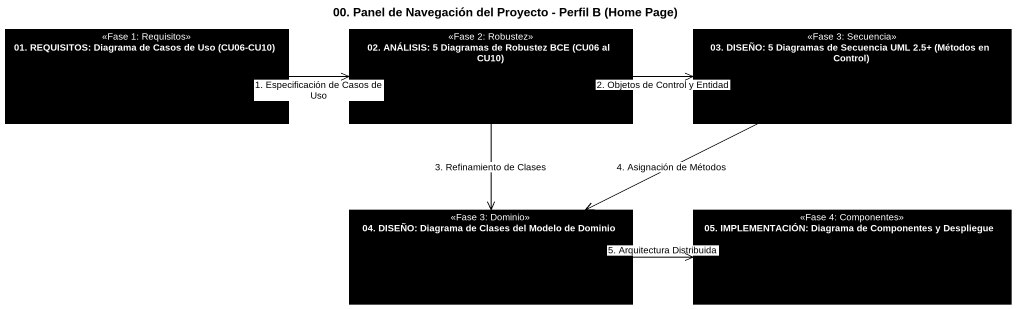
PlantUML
@startuml
title 00. Panel de Navegación del Proyecto - Perfil B (Home Page)
rectangle "01. REQUISITOS: Diagrama de Casos de Uso (CU06-CU10)" as r01_REQUISITOS_Diagrama_de <<Fase 1: Requisitos>> #000000
rectangle "02. ANÁLISIS: 5 Diagramas de Robustez BCE (CU06 al CU10)" as r02_ANÁLISIS_5_Diagramas_de <<Fase 2: Robustez>> #000000
rectangle "03. DISEÑO: 5 Diagramas de Secuencia UML 2.5+ (Métodos en Control)" as r03_DISEÑO_5_Diagramas_de <<Fase 3: Secuencia>> #000000
rectangle "04. DISEÑO: Diagrama de Clases del Modelo de Dominio" as r04_DISEÑO_Diagrama_de <<Fase 3: Dominio>> #000000
rectangle "05. IMPLEMENTACIÓN: Diagrama de Componentes y Despliegue" as r05_IMPLEMENTACIÓN_Diagrama <<Fase 4: Componentes>> #000000
r01_REQUISITOS_Diagrama_de -right-> r02_ANÁLISIS_5_Diagramas_de : 1. Especificación de Casos de Uso
r02_ANÁLISIS_5_Diagramas_de -right-> r03_DISEÑO_5_Diagramas_de : 2. Objetos de Control y Entidad
r02_ANÁLISIS_5_Diagramas_de --> r04_DISEÑO_Diagrama_de : 3. Refinamiento de Clases
r03_DISEÑO_5_Diagramas_de -left-> r04_DISEÑO_Diagrama_de : 4. Asignación de Métodos
r04_DISEÑO_Diagrama_de -right-> r05_IMPLEMENTACIÓN_Diagrama : 5. Arquitectura Distribuida
@enduml
